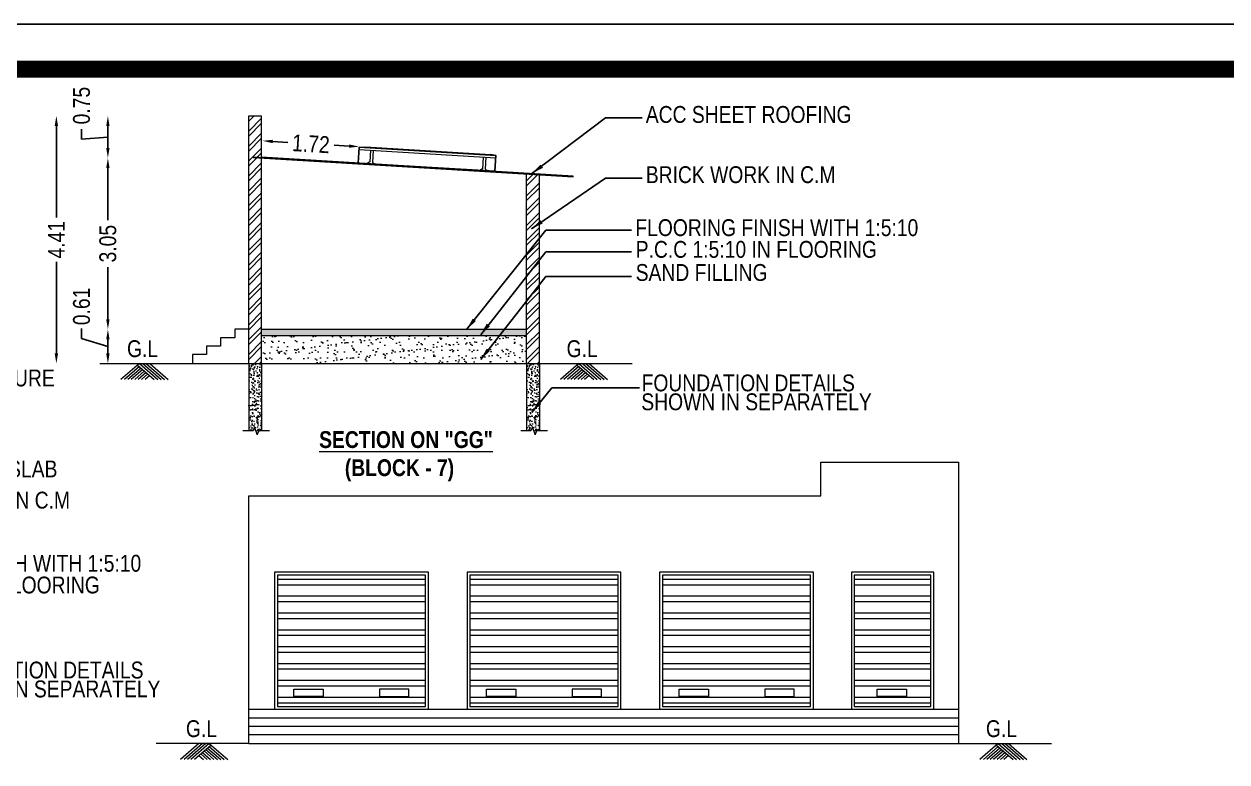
# Model space of a CAD drawing. Header units: metres. Extents: x 3750 to 6203, y 1588 to 3614.
# Drawn here: x 3774.37 to 3795.79, y 1674.58 to 1687.72 of the extents above; entities that cross this region are included whole.
import ezdxf

# ---------------------------------------------------------------- set-up
doc = ezdxf.new("R2010")
doc.units = ezdxf.units.M
for name, color, linetype in [('BLK_5_TERRACESERVICE_UTILITYDISTANCE', 54, 'Continuous'), ('BLK_7_FLR_0_ROOF_AREA', 54, 'Continuous'), ('BLK_7_HT_OF_BLDG', 5, 'Continuous'), ('BLK_7_PLINTH_HEIGHT', 7, 'Continuous'), ('SOLAR_PANEL', 3, 'Continuous')]:
    doc.layers.add(name, color=color, linetype=linetype)
doc.styles.add('RomanS', font='monos.ttf')
doc.styles.add('style2', font='swisscb.ttf')
doc.styles.add('style2a', font='swissc.ttf')
doc.dimstyles.new('KOTTI 200', dxfattribs={"dimtxt": 0.44, "dimasz": 0.44, "dimexe": 0.5, "dimexo": 1, "dimgap": 0.075, "dimtad": 1, "dimdec": 0, "dimdsep": 46, "dimtxsty": 'RomanS', "dimcen": 0, "dimse1": 1, "dimse2": 1, "dimclrd": 8, "dimclre": 8, "dimclrt": 7, "dimadec": 0, "dimazin": 0, "dimtfac": 1, "dimtdec": 0, "dimtmove": 0, "dimatfit": 2, "dimfxl": 0, "dimtolj": 1, "dimtzin": 0, "dimarcsym": 0})
doc.dimstyles.get("Standard").update_dxf_attribs({"dimtxt": 0.3, "dimasz": 0.18, "dimexe": 0.18, "dimexo": 0.0625, "dimgap": 0.09, "dimtad": 0, "dimzin": 0, "dimdsep": 46, "dimtxsty": 'style2a', "dimcen": 0.09, "dimse1": 1, "dimse2": 1, "dimadec": 0, "dimazin": 0, "dimtfac": 1, "dimtofl": 0, "dimtmove": 0, "dimatfit": 3, "dimfxl": 0, "dimtolj": 1, "dimtzin": 0, "dimarcsym": 0})
pattern_1 = [(180, (-28237.09063, 1496.53485), (0, -0.3), []), (180, (-28237.19063, 1496.63485), (0, -0.3), [])]

# ---------------------------------------------------------------- blocks, each defined once
blk = doc.blocks.new('*D327')
at = {"layer": 'BLK_7_PLINTH_HEIGHT', "color": 0, "lineweight": -2, "ltscale": 10}
for p, q in [((3775.39, 1682.118), (3775.39, 1682.298)), ((3775.859, 1681.978), (3775.39, 1682.118)), ((3775.859, 1681.853), (3775.859, 1682.103))]:
    blk.add_line(p, q, dxfattribs=at)
at = {"layer": 'BLK_7_PLINTH_HEIGHT', "color": 0, "ltscale": 10}
for points in [[(3775.829, 1682.103), (3775.889, 1682.103), (3775.859, 1682.283)], [(3775.829, 1681.853), (3775.889, 1681.853), (3775.859, 1681.673)]]:
    blk.add_solid(points, dxfattribs=at)
at = {"layer": 'Defpoints', "color": 0, "ltscale": 10}
for p in [(3775.859, 1682.283), (3778.598, 1682.283), (3778.598, 1681.673)]:
    blk.add_point(p, dxfattribs=at)
at = {"layer": 'BLK_7_PLINTH_HEIGHT', "color": 0, "lineweight": 18, "ltscale": 10, "insert": (3775.39, 1682.691), "char_height": 0.3, "attachment_point": 5, "rotation": 90, "style": 'style2a'}
blk.add_mtext('\\A1;0.61', dxfattribs=at)
blk = doc.blocks.new('*D328')
at = {"color": 0, "lineweight": -2, "ltscale": 10}
for p, q in [((3775.859, 1685.153), (3775.859, 1684.227)), ((3775.859, 1682.463), (3775.859, 1683.388))]:
    blk.add_line(p, q, dxfattribs=at)
at = {"color": 0, "ltscale": 10}
for points in [[(3775.829, 1685.153), (3775.889, 1685.153), (3775.859, 1685.333)], [(3775.829, 1682.463), (3775.889, 1682.463), (3775.859, 1682.283)]]:
    blk.add_solid(points, dxfattribs=at)
at = {"layer": 'Defpoints', "color": 0, "ltscale": 10}
for p in [(3775.859, 1685.333), (3778.598, 1685.333), (3778.598, 1682.283)]:
    blk.add_point(p, dxfattribs=at)
at = {"color": 0, "lineweight": 18, "ltscale": 10, "insert": (3775.859, 1683.808), "char_height": 0.3, "attachment_point": 5, "rotation": 90, "style": 'style2a'}
blk.add_mtext('\\A1;3.05', dxfattribs=at)
blk = doc.blocks.new('*D329')
at = {"color": 0, "lineweight": -2, "ltscale": 10}
for p, q in [((3775.39, 1685.668), (3775.39, 1685.848)), ((3775.859, 1685.903), (3775.859, 1685.512)), ((3775.859, 1685.707), (3775.39, 1685.668))]:
    blk.add_line(p, q, dxfattribs=at)
at = {"color": 0, "ltscale": 10}
for points in [[(3775.829, 1685.903), (3775.889, 1685.903), (3775.859, 1686.083)], [(3775.829, 1685.512), (3775.889, 1685.512), (3775.859, 1685.332)]]:
    blk.add_solid(points, dxfattribs=at)
at = {"layer": 'Defpoints', "color": 0, "ltscale": 10}
for p in [(3778.598, 1686.083), (3775.859, 1685.332), (3778.597, 1685.332)]:
    blk.add_point(p, dxfattribs=at)
at = {"color": 0, "lineweight": 18, "ltscale": 10, "insert": (3775.39, 1686.266), "char_height": 0.3, "attachment_point": 5, "rotation": 90, "style": 'style2a'}
blk.add_mtext('\\A1;0.75', dxfattribs=at)
blk = doc.blocks.new('*D330')
at = {"layer": 'BLK_7_HT_OF_BLDG', "color": 0, "linetype": 'Continuous', "lineweight": -2}
for p, q in [((3774.941, 1685.903), (3774.941, 1684.273)), ((3774.941, 1681.853), (3774.941, 1683.482))]:
    blk.add_line(p, q, dxfattribs=at)
at = {"layer": 'BLK_7_HT_OF_BLDG', "color": 0, "linetype": 'Continuous'}
for points in [[(3774.911, 1685.903), (3774.971, 1685.903), (3774.941, 1686.083)], [(3774.911, 1681.853), (3774.971, 1681.853), (3774.941, 1681.673)]]:
    blk.add_solid(points, dxfattribs=at)
at = {"layer": 'Defpoints', "color": 0, "linetype": 'Continuous'}
for p in [(3778.368, 1686.083), (3774.941, 1681.673), (3778.368, 1681.673)]:
    blk.add_point(p, dxfattribs=at)
at = {"layer": 'BLK_7_HT_OF_BLDG', "color": 0, "linetype": 'Continuous', "lineweight": 18, "insert": (3774.941, 1683.878), "char_height": 0.3, "attachment_point": 5, "rotation": 90, "style": 'style2a'}
blk.add_mtext('\\A1;4.41', dxfattribs=at)
blk = doc.blocks.new('*D566')
at = {"layer": 'BLK_5_TERRACESERVICE_UTILITYDISTANCE', "color": 0, "lineweight": -2, "ltscale": 10}
for p, q in [((3778.795, 1685.628), (3779.064, 1685.612)), ((3780.157, 1685.545), (3779.888, 1685.562))]:
    blk.add_line(p, q, dxfattribs=at)
at = {"layer": 'BLK_5_TERRACESERVICE_UTILITYDISTANCE', "color": 0, "ltscale": 10}
for points in [[(3778.797, 1685.658), (3778.793, 1685.598), (3778.615, 1685.639)], [(3780.159, 1685.575), (3780.155, 1685.516), (3780.336, 1685.535)]]:
    blk.add_solid(points, dxfattribs=at)
at = {"layer": 'Defpoints', "color": 0, "ltscale": 10}
for p in [(3778.615, 1685.639), (3778.598, 1685.348), (3780.319, 1685.244)]:
    blk.add_point(p, dxfattribs=at)
at = {"layer": 'BLK_5_TERRACESERVICE_UTILITYDISTANCE', "color": 0, "lineweight": 18, "ltscale": 10, "insert": (3779.476, 1685.587), "char_height": 0.3, "attachment_point": 5, "rotation": 356.5378, "style": 'style2a'}
blk.add_mtext('\\A1;1.72', dxfattribs=at)

msp = doc.modelspace()

# ---------------------------------------------------------------- hatches: boundary and pattern name
at = {"lineweight": 18}
h = msp.add_hatch(dxfattribs=at)
h.set_pattern_fill('ANSI32', color=256, scale=0.5, style=0)
h.set_pattern_definition([(45, (-27992.58412, 1673.67639), (-0.1325825215, 0.1325825215), []), (45, (-27992.49573, 1673.67639), (-0.1325825215, 0.1325825215), [])])
h.paths.add_polyline_path([(3783.3179, 1681.6726), (3783.3179, 1685.0475), (3783.5479, 1685.0336), (3783.5479, 1681.6726)])
h.paths.add_polyline_path([(3778.3679, 1681.6726), (3778.5979, 1681.6726), (3778.5979, 1685.3323), (3778.4479, 1685.3414), (3778.4479, 1685.3564), (3778.5979, 1685.3474), (3778.5979, 1686.0826), (3778.3679, 1686.0826)])
h = msp.add_hatch(dxfattribs=at)
h.set_pattern_fill('AR-CONC', color=256, scale=0.02, style=0)
h.set_pattern_definition([(50, (-28255.58902, 1503.30041), (0.1434520365, -0.012550427), [0.015, -0.165]), (355, (-28255.58902, 1503.30041), (-0.0277502667, 0.15043842674), [0.012, -0.132]), (100.45144446, (-28255.57707, 1503.29937), (0.11570176935, 0.1378879982), [0.0127480384, -0.1402284224]), (46.1842, (-28255.58902, 1503.34041), (0.2134482661, -0.0331038562), [0.0225, -0.2475]), (96.6356355, (-28255.57124, 1503.33765), (0.1869323891, 0.1948237202), [0.0191220684, -0.210342752]), (351.184164, (-28255.58902, 1503.34041), (0.186932389, 0.19482372), [0.018, -0.1980000002]), (21, (-28255.56902, 1503.33041), (0.11938141042, -0.08052377813), [0.015, -0.165]), (326, (-28255.56902, 1503.33041), (0.0486630664, 0.145030009), [0.012, -0.132]), (71.45144474, (-28255.55908, 1503.3237), (0.16804447535, 0.06450623056), [0.012748038, -0.1402284224]), (37.5, (-28255.589024, 1503.30041), (0.00243197106, 0.06657877077), [0, -0.1304, 0, -0.134, 0, -0.1325]), (7.5, (-28255.589024, 1503.30041), (0.05261390749, 0.07888234238), [0, -0.0764, 0, -0.1274, 0, -0.0505]), (327.5, (-28255.633624, 1503.30041), (0.106764487234, -0.00451097435), [0, -0.05, 0, -0.156, 0, -0.207]), (317.5, (-28255.65362, 1503.30041), (0.11663723387, 0.02002099647), [0, -0.065, 0, -0.1036, 0, -0.147])])
h.paths.add_polyline_path([(3783.3179, 1682.2826), (3778.5979, 1682.2826), (3778.5979, 1682.1726), (3783.3179, 1682.1726)])
h = msp.add_hatch(dxfattribs=at)
h.set_pattern_fill('AR-SAND', color=256, scale=0.11, style=0)
h.set_pattern_definition([(37.5, (-28155.66272, 1514.18283), (-0.0069292694, 0.2119506146), [0, -0.1672, 0, -0.187, 0, -0.17875]), (7.5, (-28155.66272, 1514.18283), (0.1946754376, 0.3104360672), [0, -0.0902, 0, -0.1507, 0, -0.05775]), (327.5, (-28155.79802, 1514.18283), (0.3425556048, 0.0006224959), [0, -0.055, 0, -0.198, 0, -0.2585]), (317.5, (-28155.79802, 1514.18283), (0.3306739265, 0.0965443121), [0, -0.0275, 0, -0.1298, 0, -0.1485])])
h.paths.add_polyline_path([(3778.5979, 1682.1726), (3778.5979, 1681.6726), (3783.3179, 1681.6726), (3783.3179, 1682.1726)])
h = msp.add_hatch(dxfattribs=at)
h.set_pattern_fill('AR-CONC', color=256, scale=0.02, style=0)
h.set_pattern_definition([(50, (-28716.5317, 489.34867), (0.1434520365, -0.012550427), [0.015, -0.165]), (355, (-28716.5317, 489.34867), (-0.0277502667, 0.15043842674), [0.012, -0.132]), (100.45144446, (-28716.51975, 489.34762), (0.11570176935, 0.1378879982), [0.0127480384, -0.1402284224]), (46.1842, (-28716.5317, 489.38867), (0.2134482661, -0.0331038562), [0.0225, -0.2475]), (96.6356355, (-28716.51392, 489.3859), (0.1869323891, 0.1948237202), [0.0191220684, -0.210342752]), (351.184164, (-28716.5317, 489.38867), (0.186932389, 0.19482372), [0.018, -0.1980000002]), (21, (-28716.5117, 489.37867), (0.11938141042, -0.08052377813), [0.015, -0.165]), (326, (-28716.5117, 489.37867), (0.0486630664, 0.145030009), [0.012, -0.132]), (71.45144474, (-28716.50176, 489.37196), (0.16804447535, 0.06450623056), [0.012748038, -0.1402284224]), (37.5, (-28716.531705, 489.34867), (0.00243197106, 0.06657877077), [0, -0.1304, 0, -0.134, 0, -0.1325]), (7.5, (-28716.531705, 489.34867), (0.05261390749, 0.07888234238), [0, -0.0764, 0, -0.1274, 0, -0.0505]), (327.5, (-28716.576305, 489.34867), (0.106764487234, -0.00451097435), [0, -0.05, 0, -0.156, 0, -0.207]), (317.5, (-28716.596305, 489.34867), (0.11663723387, 0.02002099647), [0, -0.065, 0, -0.1036, 0, -0.147])])
h.paths.add_polyline_path([(3778.5979, 1681.6726), (3778.3679, 1681.6726), (3778.3679, 1680.4767), (3778.4461, 1680.4767), (3778.4711, 1680.5453), (3778.5211, 1680.408), (3778.5461, 1680.4767), (3778.5979, 1680.4767)])
h = msp.add_hatch(dxfattribs=at)
h.set_pattern_fill('AR-CONC', color=256, scale=0.02, style=0)
h.set_pattern_definition([(50, (-28711.5817, 489.34867), (0.1434520365, -0.012550427), [0.015, -0.165]), (355, (-28711.5817, 489.34867), (-0.0277502667, 0.15043842674), [0.012, -0.132]), (100.45144446, (-28711.56975, 489.34762), (0.11570176935, 0.1378879982), [0.0127480384, -0.1402284224]), (46.1842, (-28711.5817, 489.38867), (0.2134482661, -0.0331038562), [0.0225, -0.2475]), (96.6356355, (-28711.56392, 489.3859), (0.1869323891, 0.1948237202), [0.0191220684, -0.210342752]), (351.184164, (-28711.5817, 489.38867), (0.186932389, 0.19482372), [0.018, -0.1980000002]), (21, (-28711.5617, 489.37867), (0.11938141042, -0.08052377813), [0.015, -0.165]), (326, (-28711.5617, 489.37867), (0.0486630664, 0.145030009), [0.012, -0.132]), (71.45144474, (-28711.55176, 489.37196), (0.16804447535, 0.06450623056), [0.012748038, -0.1402284224]), (37.5, (-28711.581705, 489.34867), (0.00243197106, 0.06657877077), [0, -0.1304, 0, -0.134, 0, -0.1325]), (7.5, (-28711.581705, 489.34867), (0.05261390749, 0.07888234238), [0, -0.0764, 0, -0.1274, 0, -0.0505]), (327.5, (-28711.626305, 489.34867), (0.106764487234, -0.00451097435), [0, -0.05, 0, -0.156, 0, -0.207]), (317.5, (-28711.646305, 489.34867), (0.11663723387, 0.02002099647), [0, -0.065, 0, -0.1036, 0, -0.147])])
h.paths.add_polyline_path([(3783.5479, 1681.6726), (3783.3179, 1681.6726), (3783.3179, 1680.4767), (3783.3961, 1680.4767), (3783.4211, 1680.5453), (3783.4711, 1680.408), (3783.4961, 1680.4767), (3783.5479, 1680.4767)])
at = {"linetype": 'Continuous', "lineweight": 18}
h = msp.add_hatch(dxfattribs=at)
h.set_pattern_fill('ANSI32', color=256, scale=0.8, angle=135)
h.set_pattern_definition(pattern_1)
h.paths.add_polyline_path([(3778.8779, 1675.567), (3781.5179, 1675.567), (3781.5179, 1677.907), (3778.8779, 1677.907)])
h.paths.add_polyline_path([(3780.7001, 1675.8769), (3781.2219, 1675.8769), (3781.2219, 1675.7454), (3780.7001, 1675.7454)], flags=16)
h = msp.add_hatch(dxfattribs=at)
h.set_pattern_fill('ANSI32', color=256, scale=0.8, angle=135)
h.set_pattern_definition(pattern_1)
h.paths.add_polyline_path([(3782.3079, 1675.567), (3784.9479, 1675.567), (3784.9479, 1677.907), (3782.3079, 1677.907)])
h.paths.add_polyline_path([(3784.1301, 1675.8769), (3784.6519, 1675.8769), (3784.6519, 1675.7454), (3784.1301, 1675.7454)], flags=16)
h = msp.add_hatch(dxfattribs=at)
h.set_pattern_fill('ANSI32', color=256, scale=0.8, angle=135)
h.set_pattern_definition(pattern_1)
h.paths.add_polyline_path([(3785.7379, 1675.567), (3788.3779, 1675.567), (3788.3779, 1677.907), (3785.7379, 1677.907)])
h.paths.add_polyline_path([(3787.5601, 1675.8769), (3788.0819, 1675.8769), (3788.0819, 1675.7454), (3787.5601, 1675.7454)], flags=16)
h = msp.add_hatch(dxfattribs=at)
h.set_pattern_fill('ANSI32', color=256, scale=0.8, angle=135)
h.set_pattern_definition(pattern_1)
h.paths.add_polyline_path([(3790.5197, 1677.907), (3789.156, 1677.907), (3789.156, 1675.567), (3790.5197, 1675.567)])
h.paths.add_polyline_path([(3790.0872, 1675.8769), (3790.0872, 1675.7454), (3789.5654, 1675.7454), (3789.5654, 1675.8769)], flags=16)

# ---------------------------------------------------------------- linework, layer by layer
at = {"lineweight": 18}
for p, q in [((3778.3679, 1681.6726), (3778.3679, 1686.0826)), ((3778.3679, 1686.0826), (3778.5979, 1686.0826)), ((3778.5979, 1685.3476), (3778.5979, 1686.0826)), ((3778.4479, 1685.3414), (3778.4479, 1685.3564)), ((3778.4479, 1685.3564), (3784.1487, 1685.0123)), ((3778.4479, 1685.3414), (3784.1479, 1684.9974)), ((3778.5979, 1681.6726), (3778.5979, 1685.3326)), ((3783.3179, 1681.6726), (3783.3179, 1685.0461)), ((3783.5479, 1681.6726), (3783.5479, 1685.0326)), ((3784.1479, 1684.9974), (3784.1487, 1685.0123)), ((3778.5979, 1682.2826), (3783.3179, 1682.2826)), ((3778.5979, 1682.1726), (3783.3179, 1682.1726)), ((3775.7175, 1681.6726), (3778.3679, 1681.6726)), ((3776.4194, 1681.6726), (3776.0926, 1681.3917)), ((3776.4194, 1681.6199), (3776.1539, 1681.3917)), ((3776.4501, 1681.5935), (3776.2152, 1681.3917)), ((3776.4807, 1681.5672), (3776.2766, 1681.3917)), ((3776.5114, 1681.5408), (3776.3379, 1681.3917)), ((3776.3887, 1681.6462), (3776.6849, 1681.3917)), ((3776.5421, 1681.5145), (3776.3992, 1681.3917)), ((3776.4194, 1681.6726), (3776.7463, 1681.3917)), ((3776.5727, 1681.4881), (3776.4606, 1681.3917)), ((3776.4808, 1681.6726), (3776.8076, 1681.3917)), ((3776.6034, 1681.4617), (3776.5219, 1681.3917)), ((3776.5421, 1681.6726), (3776.8689, 1681.3917)), ((3776.6034, 1681.6726), (3776.9303, 1681.3917)), ((3778.3679, 1681.6726), (3783.5479, 1681.6726)), ((3783.5479, 1681.6726), (3785.1982, 1681.6726)), ((3784.2497, 1681.6726), (3783.9229, 1681.3917)), ((3784.2497, 1681.6199), (3783.9842, 1681.3917)), ((3784.2804, 1681.5935), (3784.0456, 1681.3917)), ((3784.3111, 1681.5672), (3784.1069, 1681.3917)), ((3784.3417, 1681.5408), (3784.1682, 1681.3917)), ((3784.2191, 1681.6462), (3784.5152, 1681.3917)), ((3784.3724, 1681.5145), (3784.2296, 1681.3917)), ((3784.2497, 1681.6726), (3784.5766, 1681.3917)), ((3784.4031, 1681.4881), (3784.2909, 1681.3917)), ((3784.3111, 1681.6726), (3784.6379, 1681.3917)), ((3784.4337, 1681.4617), (3784.3522, 1681.3917)), ((3784.3724, 1681.6726), (3784.6993, 1681.3917)), ((3784.4337, 1681.6726), (3784.7606, 1681.3917)), ((3791.0179, 1674.907), (3791.0179, 1679.917)), ((3778.3679, 1674.907), (3778.3679, 1679.317)), ((3778.3679, 1674.907), (3776.7175, 1674.907)), ((3778.3679, 1674.907), (3791.0179, 1674.907)), ((3791.0179, 1674.907), (3792.6682, 1674.907))]:
    msp.add_line(p, q, dxfattribs=at)
at = {"lineweight": 18, "ltscale": 10}
for p, q in [((3780.3357, 1685.5232), (3780.4471, 1685.5325)), ((3780.4471, 1685.5325), (3782.6733, 1685.3981)), ((3780.3357, 1685.5232), (3780.3332, 1685.4833)), ((3780.3332, 1685.4833), (3782.7688, 1685.3363)), ((3780.3357, 1685.5232), (3782.7712, 1685.3762)), ((3780.5397, 1685.4708), (3780.5271, 1685.2621)), ((3780.5876, 1685.4679), (3780.5751, 1685.261)), ((3782.5447, 1685.3498), (3782.5321, 1685.1411)), ((3782.5927, 1685.3469), (3782.5802, 1685.14)), ((3782.7712, 1685.3762), (3782.6733, 1685.3981)), ((3782.7712, 1685.3762), (3782.7688, 1685.3363)), ((3780.5271, 1685.2621), (3780.4798, 1685.2338)), ((3780.5751, 1685.261), (3780.6167, 1685.2255)), ((3782.5321, 1685.1411), (3782.4849, 1685.1128)), ((3782.5802, 1685.14), (3782.6218, 1685.1045))]:
    msp.add_line(p, q, dxfattribs=at)
at = {"linetype": 'Continuous', "lineweight": 18}
for p, q in [((3778.3679, 1681.6726), (3778.3679, 1680.4767)), ((3778.5979, 1681.6726), (3778.5979, 1680.4767)), ((3783.3179, 1681.6726), (3783.3179, 1680.4767)), ((3783.5479, 1681.6726), (3783.5479, 1680.4767)), ((3788.5605, 1679.917), (3791.0179, 1679.917)), ((3788.5605, 1679.317), (3788.5605, 1679.917)), ((3778.3679, 1679.317), (3788.5605, 1679.317)), ((3778.3679, 1675.517), (3791.0179, 1675.517)), ((3778.3679, 1675.367), (3791.0179, 1675.367)), ((3778.3679, 1675.217), (3791.0179, 1675.217)), ((3778.3679, 1675.067), (3791.0179, 1675.067))]:
    msp.add_line(p, q, dxfattribs=at)
at = {"lineweight": 18, "ltscale": 0.2}
for p, q in [((3777.482, 1674.907), (3777.1551, 1674.6261)), ((3777.5433, 1674.907), (3777.2164, 1674.6261)), ((3777.6046, 1674.907), (3777.2778, 1674.6261)), ((3777.666, 1674.907), (3777.3391, 1674.6261)), ((3777.6967, 1674.8807), (3777.4005, 1674.6261)), ((3777.6353, 1674.828), (3777.8702, 1674.6261)), ((3777.666, 1674.907), (3777.9928, 1674.6261)), ((3777.666, 1674.8543), (3777.9315, 1674.6261)), ((3791.7197, 1674.907), (3791.3929, 1674.6261)), ((3791.7197, 1674.8543), (3791.4542, 1674.6261)), ((3791.7504, 1674.828), (3791.5156, 1674.6261)), ((3791.6891, 1674.8807), (3791.9852, 1674.6261)), ((3791.7197, 1674.907), (3792.0466, 1674.6261)), ((3791.7811, 1674.907), (3792.1079, 1674.6261)), ((3791.8424, 1674.907), (3792.1693, 1674.6261)), ((3791.9037, 1674.907), (3792.2306, 1674.6261)), ((3777.482, 1674.6962), (3777.5635, 1674.6261)), ((3777.5127, 1674.7225), (3777.6248, 1674.6261)), ((3777.5433, 1674.7489), (3777.6862, 1674.6261)), ((3777.574, 1674.7752), (3777.7475, 1674.6261)), ((3777.6047, 1674.8016), (3777.8088, 1674.6261)), ((3791.7811, 1674.8016), (3791.5769, 1674.6261)), ((3791.8117, 1674.7752), (3791.6382, 1674.6261)), ((3791.8424, 1674.7489), (3791.6996, 1674.6261)), ((3791.8731, 1674.7225), (3791.7609, 1674.6261)), ((3791.9037, 1674.6962), (3791.8222, 1674.6261))]:
    msp.add_line(p, q, dxfattribs=at)
for points in [[(3750.2549, 1603.8281), (3750.2549, 1687.7178), (3868.8576, 1687.7178), (3868.8576, 1603.8281)], [(3750.2549, 1687.7177), (3868.8576, 1687.7176), (3868.8576, 1603.8281), (3750.2549, 1603.8282)]]:
    msp.add_lwpolyline(points, close=True)
at = {"const_width": 0.3036}
msp.add_lwpolyline([(3751.0595, 1604.6328), (3868.0531, 1604.6326), (3868.0531, 1686.913), (3751.0595, 1686.9131)], close=True, dxfattribs=at)
at = {"lineweight": 18}
for points in [[(3778.1179, 1682.1326), (3777.8679, 1682.1326), (3777.8679, 1681.9826)], [(3778.3679, 1682.2826), (3778.1179, 1682.2826), (3778.1179, 1682.1326)], [(3777.8679, 1681.9826), (3777.6179, 1681.9826), (3777.6179, 1681.8326)], [(3777.6179, 1681.8326), (3777.3679, 1681.8326), (3777.3679, 1681.6726)]]:
    msp.add_lwpolyline(points, dxfattribs=at)
at = {"linetype": 'Continuous', "lineweight": 18, "elevation": -3.8719}
for points in [[(3778.738, 1680.4767), (3778.5461, 1680.4767), (3778.5211, 1680.408), (3778.4711, 1680.5453), (3778.4461, 1680.4767), (3778.2652, 1680.4767)], [(3783.688, 1680.4767), (3783.4961, 1680.4767), (3783.4711, 1680.408), (3783.4211, 1680.5453), (3783.3961, 1680.4767), (3783.2152, 1680.4767)]]:
    msp.add_lwpolyline(points, dxfattribs=at)
at = {"linetype": 'Continuous', "lineweight": 18}
for points in [[(3781.5679, 1677.957), (3778.8279, 1677.957), (3778.8279, 1675.517), (3781.5679, 1675.517)], [(3781.5179, 1677.907), (3778.8779, 1677.907), (3778.8779, 1675.567), (3781.5179, 1675.567)], [(3784.9979, 1677.957), (3782.2579, 1677.957), (3782.2579, 1675.517), (3784.9979, 1675.517)], [(3784.9479, 1677.907), (3782.3079, 1677.907), (3782.3079, 1675.567), (3784.9479, 1675.567)], [(3788.4279, 1677.957), (3785.6879, 1677.957), (3785.6879, 1675.517), (3788.4279, 1675.517)], [(3788.3779, 1677.907), (3785.7379, 1677.907), (3785.7379, 1675.567), (3788.3779, 1675.567)], [(3790.5697, 1677.957), (3789.106, 1677.957), (3789.106, 1675.517), (3790.5697, 1675.517)], [(3790.5197, 1677.907), (3789.156, 1677.907), (3789.156, 1675.567), (3790.5197, 1675.567)], [(3779.1738, 1675.8769), (3779.6956, 1675.8769), (3779.6956, 1675.7454), (3779.1738, 1675.7454)], [(3781.2219, 1675.8769), (3780.7001, 1675.8769), (3780.7001, 1675.7454), (3781.2219, 1675.7454)], [(3782.6038, 1675.8769), (3783.1256, 1675.8769), (3783.1256, 1675.7454), (3782.6038, 1675.7454)], [(3784.6519, 1675.8769), (3784.1301, 1675.8769), (3784.1301, 1675.7454), (3784.6519, 1675.7454)], [(3786.0338, 1675.8769), (3786.5556, 1675.8769), (3786.5556, 1675.7454), (3786.0338, 1675.7454)], [(3788.0819, 1675.8769), (3787.5601, 1675.8769), (3787.5601, 1675.7454), (3788.0819, 1675.7454)], [(3789.5654, 1675.8769), (3790.0872, 1675.8769), (3790.0872, 1675.7454), (3789.5654, 1675.7454)]]:
    msp.add_lwpolyline(points, close=True, dxfattribs=at)
at = {"layer": 'BLK_7_FLR_0_ROOF_AREA', "color": 54, "ltscale": 0.01}
msp.add_lwpolyline([(3778.5979, 1685.3476), (3784.1487, 1685.0123)], dxfattribs=at)
at = {"layer": 'SOLAR_PANEL', "color": 3}
msp.add_lwpolyline([(3780.3357, 1685.5232), (3782.7712, 1685.3762), (3782.7543, 1685.0965), (3780.3188, 1685.2435)], close=True, dxfattribs=at)

# ---------------------------------------------------------------- texts
at = {"lineweight": 18, "style": 'style2a'}
for s, p in [('ACC SHEET ROOFING', (3785.4414, 1685.9588, -9.2736)), ('BRICK WORK IN C.M', (3785.4414, 1684.8868, -9.2736)), ('FLOORING FINISH WITH 1:5:10', (3785.2547, 1683.9429, -9.2736)), ('P.C.C 1:5:10 IN FLOORING', (3785.2614, 1683.5563, -9.2736)), ('SAND FILLING', (3785.2614, 1683.1449, -9.2736)), ('G.L', (3776.1998, 1681.788)), ('G.L', (3784.0301, 1681.788)), ('STEEL STRUCTURE', (3771.6102, 1681.2662, -1.9358)), ('FOUNDATION DETAILS', (3785.3664, 1681.1786, -9.2736)), ('SHOWN IN SEPARATELY', (3785.3614, 1680.8423, -9.2736)), ('R.C.C LINTEL SLAB ', (3771.7907, 1679.6468, -1.9358)), ('BRICK WORK IN C.M', (3771.8061, 1679.0917, -1.9358)), ('FLOORING FINISH WITH 1:5:10', (3771.412, 1677.9671, -1.9358)), ('P.C.C 1:5:10 IN FLOORING', (3771.4187, 1677.5805, -1.9358)), ('FOUNDATION DETAILS', (3772.6947, 1676.0663, -1.9358)), ('SHOWN IN SEPARATELY', (3772.6898, 1675.73, -1.9358)), ('G.L', (3777.249, 1675.0225)), ('G.L', (3791.5001, 1675.0225))]:
    msp.add_text(s, height=0.3, dxfattribs=at).set_placement(p)
at = {"lineweight": 18, "insert": (3777.7079, 1680.4695), "char_height": 0.3, "width": 6.773665, "attachment_point": 1, "style": 'style2'}
msp.add_mtext('\\A1;{\\W6.67854;\\L   \\W1;SECTION ON "GG"\\P\\W8.27555;\\l   }(BLOCK - 7)', dxfattribs=at)

# ---------------------------------------------------------------- dimensions: what is measured, and where the dimension line sits
at = {"lineweight": 18, "ltscale": 10}
dim = msp.add_linear_dim(base=(3775.8592, 1685.3324), p1=(3778.5979, 1686.0826), p2=(3778.5969, 1685.3324), angle=90, dimstyle='Standard', override={"dimtmove": 1}, dxfattribs=at)
dim.commit()
dim.dimension.update_dxf_attribs({"geometry": '*D329', "text_midpoint": (3775.3904, 1685.9381), "dimtype": 160})
dim = msp.add_linear_dim(base=(3775.8592, 1685.3326), p1=(3778.5979, 1682.2826), p2=(3778.5979, 1685.3326), angle=90, dimstyle='Standard', override={"dimtmove": 1}, dxfattribs=at)
dim.commit()
dim.dimension.update_dxf_attribs({"geometry": '*D328', "text_midpoint": (3775.8592, 1683.8076)})
at = {"layer": 'BLK_5_TERRACESERVICE_UTILITYDISTANCE', "color": 3, "lineweight": 18, "ltscale": 10}
dim = msp.add_aligned_dim(p1=(3780.3188, 1685.2435), p2=(3778.5979, 1685.3476), distance=-0.2916, dimstyle='Standard', dxfattribs=at)
dim.commit()
dim.dimension.update_dxf_attribs({"geometry": '*D566', "text_midpoint": (3779.4759, 1685.5867)})
at = {"layer": 'BLK_7_HT_OF_BLDG', "linetype": 'Continuous', "lineweight": 18}
dim = msp.add_linear_dim(base=(3774.9414, 1681.6726), p1=(3778.3679, 1686.0826), p2=(3778.3679, 1681.6726), angle=90, dimstyle='Standard', override={"dimtxt": 0.3, "dimdec": 2, "dimtxsty": 'style2a'}, dxfattribs=at)
dim.commit()
dim.dimension.update_dxf_attribs({"geometry": '*D330', "text_midpoint": (3774.9414, 1683.8776)})
at = {"layer": 'BLK_7_PLINTH_HEIGHT', "lineweight": 18, "ltscale": 10}
dim = msp.add_linear_dim(base=(3775.8592, 1682.2826), p1=(3778.5979, 1681.6726), p2=(3778.5979, 1682.2826), angle=90, dimstyle='Standard', override={"dimtmove": 1}, dxfattribs=at)
dim.commit()
dim.dimension.update_dxf_attribs({"geometry": '*D327', "text_midpoint": (3775.3902, 1682.3883)})

# ---------------------------------------------------------------- leaders
at = {"lineweight": 18}
for points in [[(3783.4128, 1685.0556, -11.2098), (3784.7218, 1686.0469, -11.2098), (3785.3762, 1686.0469, -11.2098)], [(3783.403, 1684.0725, -11.2098), (3784.7218, 1684.9749, -11.2098), (3785.3762, 1684.9749, -11.2098)], [(3782.25, 1682.2801, -11.2098), (3783.659, 1684.0493, -11.2098), (3785.1877, 1684.0493, -11.2098)], [(3782.5002, 1682.1872, -11.2098), (3783.659, 1683.6623, -11.2098), (3785.1877, 1683.6623, -11.2098)], [(3782.5002, 1681.746, -11.2098), (3783.659, 1683.2211, -11.2098), (3785.1877, 1683.2211, -11.2098)], [(3783.4124, 1680.8037, -9.2736), (3783.7647, 1681.2435, -9.2736), (3785.33, 1681.2435, -9.2736)]]:
    msp.add_leader(points, dimstyle='KOTTI 200', override={"dimtxt": 0.22, "dimasz": 0.22, "dimdec": 2, "dimtmove": 1}, dxfattribs=at)

doc.saveas('drawing.dxf')
